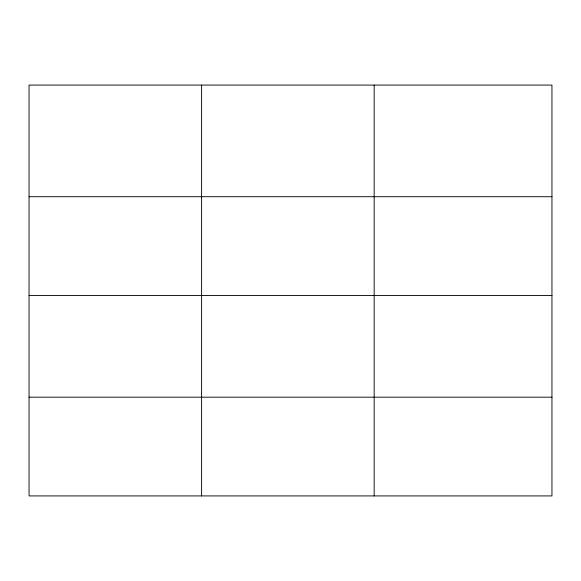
<?xml version="1.0" encoding="UTF-8"?>
<svg xmlns="http://www.w3.org/2000/svg" width="581" height="581" viewBox="0 0 581 581"><rect width="100%" height="100%" fill="white"/><g stroke="black" fill="none" stroke-linecap="round" stroke-linejoin="round"><path stroke-width="0.87" d="M551.95 295.446L551.95 85.08L29.05 85.08L29.05 495.92L551.95 495.92L551.95 295.446L29.05 295.446M29.05 196.712L551.95 196.712M29.05 397.179L551.95 397.179M374.164 85.08L374.164 495.92M201.607 85.08L201.607 495.92"/></g></svg>
